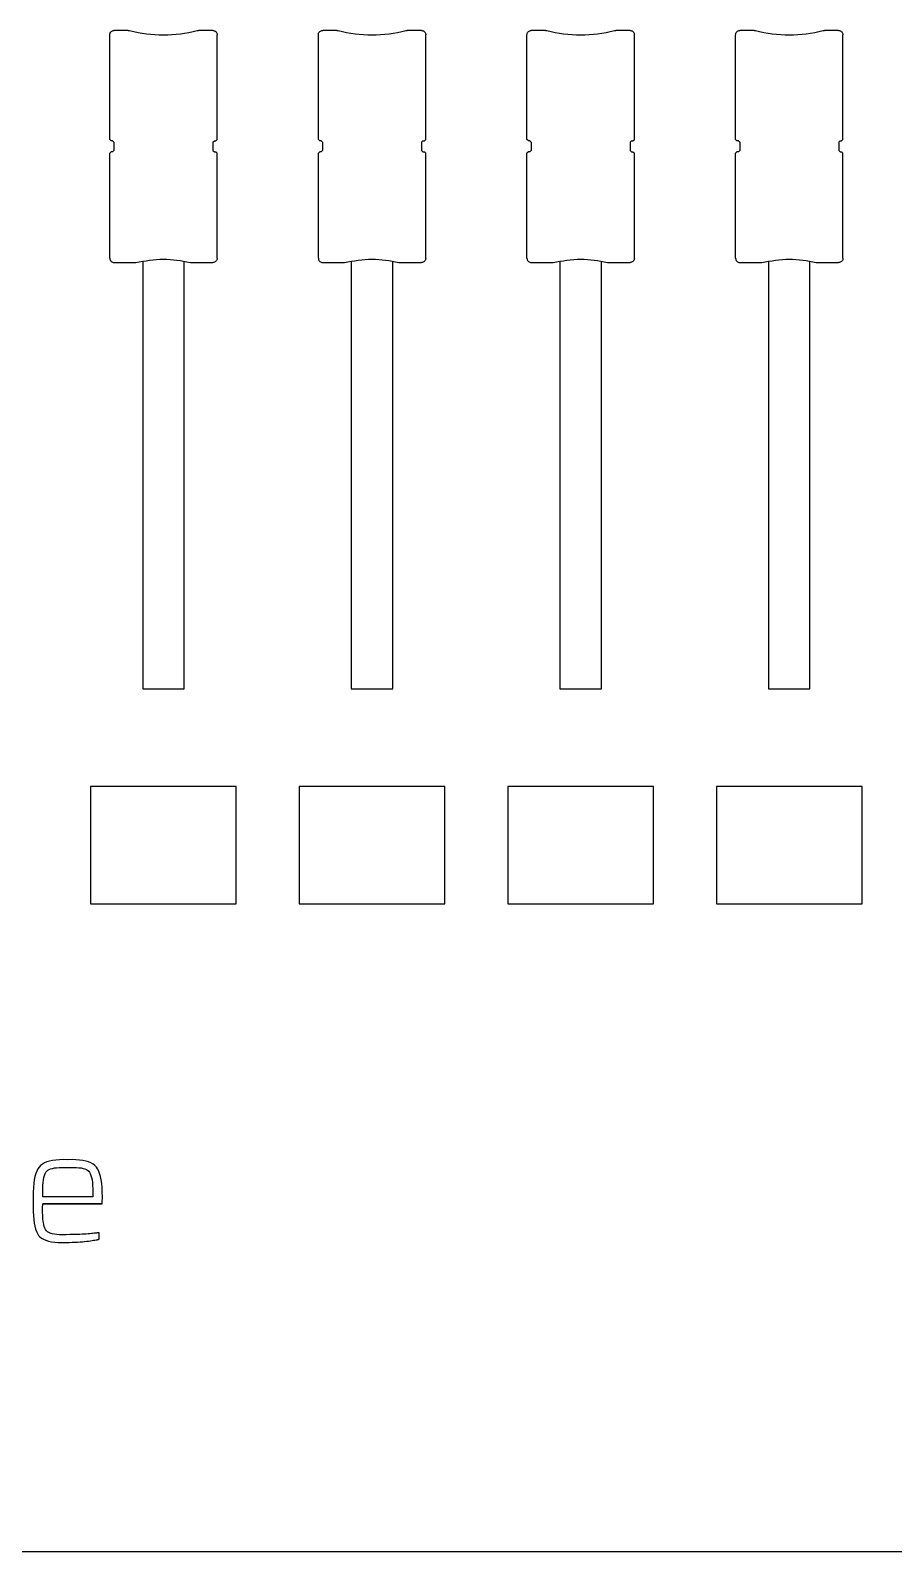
# Model space of a CAD drawing. Extents: x -49 to 275, y -8 to 142.
# Drawn here: x 54.28 to 57.38, y 87.31 to 92.78 of the extents above; entities that cross this region are included whole.
import ezdxf
from ezdxf.enums import TextEntityAlignment as Align

# ---------------------------------------------------------------- set-up
doc = ezdxf.new("R2010")
doc.units = 0
doc.header["$LTSCALE"] = 0.5
doc.header["$MEASUREMENT"] = 0
doc.layers.get('0').update_dxf_attribs({"linetype": 'CONTINUOUS'})
doc.layers.add('RISER', color=7, linetype='CONTINUOUS')
doc.styles.add('ARIAL', font='arial.ttf')

# ---------------------------------------------------------------- blocks, each defined once
blk = doc.blocks.new('*U32')
at = {"layer": 'RISER'}
for p, q in [((-8.506, -0.4239), (-8.506, -0.0478)), ((-8.4394, -0.0323), (-8.4904, -0.0323)), ((-8.4394, -0.0323), (-8.4345, -0.033)), ((-8.1915, -0.033), (-8.1865, -0.0323)), ((-8.1356, -0.0323), (-8.1865, -0.0323)), ((-8.12, -0.4239), (-8.12, -0.0478)), ((-7.756, -0.4239), (-7.756, -0.0478)), ((-7.6894, -0.0323), (-7.7404, -0.0323)), ((-7.6894, -0.0323), (-7.6845, -0.033)), ((-7.4415, -0.033), (-7.4365, -0.0323)), ((-7.3856, -0.0323), (-7.4365, -0.0323)), ((-7.37, -0.4239), (-7.37, -0.0478)), ((-7.006, -0.4239), (-7.006, -0.0478)), ((-6.9394, -0.0323), (-6.9904, -0.0323)), ((-6.9394, -0.0323), (-6.9345, -0.033)), ((-6.6915, -0.033), (-6.6865, -0.0323)), ((-6.6356, -0.0323), (-6.6865, -0.0323)), ((-6.62, -0.4239), (-6.62, -0.0478)), ((-6.256, -0.4239), (-6.256, -0.0478)), ((-6.1894, -0.0323), (-6.2404, -0.0323)), ((-6.1894, -0.0323), (-6.1845, -0.033)), ((-5.9415, -0.033), (-5.9365, -0.0323)), ((-5.8856, -0.0323), (-5.9365, -0.0323)), ((-5.87, -0.4239), (-5.87, -0.0478)), ((-8.501, -0.4289), (-8.506, -0.4239)), ((-8.496, -0.4289), (-8.501, -0.4289)), ((-8.491, -0.4338), (-8.496, -0.4289)), ((-8.491, -0.4338), (-8.491, -0.4636)), ((-8.135, -0.4338), (-8.13, -0.4289)), ((-8.135, -0.4338), (-8.135, -0.4636)), ((-8.13, -0.4289), (-8.125, -0.4289)), ((-8.125, -0.4289), (-8.12, -0.4239)), ((-7.751, -0.4289), (-7.756, -0.4239)), ((-7.746, -0.4289), (-7.751, -0.4289)), ((-7.741, -0.4338), (-7.746, -0.4289)), ((-7.741, -0.4338), (-7.741, -0.4636)), ((-7.385, -0.4338), (-7.38, -0.4289)), ((-7.385, -0.4338), (-7.385, -0.4636)), ((-7.38, -0.4289), (-7.375, -0.4289)), ((-7.375, -0.4289), (-7.37, -0.4239)), ((-7.001, -0.4289), (-7.006, -0.4239)), ((-6.996, -0.4289), (-7.001, -0.4289)), ((-6.991, -0.4338), (-6.996, -0.4289)), ((-6.991, -0.4338), (-6.991, -0.4636)), ((-6.635, -0.4338), (-6.63, -0.4289)), ((-6.635, -0.4338), (-6.635, -0.4636)), ((-6.63, -0.4289), (-6.625, -0.4289)), ((-6.625, -0.4289), (-6.62, -0.4239)), ((-6.251, -0.4289), (-6.256, -0.4239)), ((-6.246, -0.4289), (-6.251, -0.4289)), ((-6.241, -0.4338), (-6.246, -0.4289)), ((-6.241, -0.4338), (-6.241, -0.4636)), ((-5.885, -0.4338), (-5.88, -0.4289)), ((-5.885, -0.4338), (-5.885, -0.4636)), ((-5.88, -0.4289), (-5.875, -0.4289)), ((-5.875, -0.4289), (-5.87, -0.4239)), ((-8.501, -0.4686), (-8.506, -0.4735)), ((-8.506, -0.8513), (-8.506, -0.4735)), ((-8.496, -0.4686), (-8.501, -0.4686)), ((-8.491, -0.4636), (-8.496, -0.4686)), ((-8.135, -0.4636), (-8.13, -0.4686)), ((-8.13, -0.4686), (-8.125, -0.4686)), ((-8.125, -0.4686), (-8.12, -0.4735)), ((-8.12, -0.8513), (-8.12, -0.4735)), ((-7.751, -0.4686), (-7.756, -0.4735)), ((-7.756, -0.8513), (-7.756, -0.4735)), ((-7.746, -0.4686), (-7.751, -0.4686)), ((-7.741, -0.4636), (-7.746, -0.4686)), ((-7.385, -0.4636), (-7.38, -0.4686)), ((-7.38, -0.4686), (-7.375, -0.4686)), ((-7.375, -0.4686), (-7.37, -0.4735)), ((-7.37, -0.8513), (-7.37, -0.4735)), ((-7.001, -0.4686), (-7.006, -0.4735)), ((-7.006, -0.8513), (-7.006, -0.4735)), ((-6.996, -0.4686), (-7.001, -0.4686)), ((-6.991, -0.4636), (-6.996, -0.4686)), ((-6.635, -0.4636), (-6.63, -0.4686)), ((-6.63, -0.4686), (-6.625, -0.4686)), ((-6.625, -0.4686), (-6.62, -0.4735)), ((-6.62, -0.8513), (-6.62, -0.4735)), ((-6.251, -0.4686), (-6.256, -0.4735)), ((-6.256, -0.8513), (-6.256, -0.4735)), ((-6.246, -0.4686), (-6.251, -0.4686)), ((-6.241, -0.4636), (-6.246, -0.4686)), ((-5.885, -0.4636), (-5.88, -0.4686)), ((-5.88, -0.4686), (-5.875, -0.4686)), ((-5.875, -0.4686), (-5.87, -0.4735)), ((-5.87, -0.8513), (-5.87, -0.4735)), ((-8.4904, -0.8667), (-8.4283, -0.8667)), ((-8.4283, -0.8667), (-8.4121, -0.8665)), ((-8.3875, -0.8634), (-8.3875, -2.3988)), ((-8.2385, -2.3988), (-8.2385, -0.8634)), ((-8.2162, -0.8662), (-8.1949, -0.8667)), ((-8.1949, -0.8667), (-8.1356, -0.8667)), ((-7.7404, -0.8667), (-7.6783, -0.8667)), ((-7.6783, -0.8667), (-7.6621, -0.8665)), ((-7.6375, -0.8634), (-7.6375, -2.3988)), ((-7.4885, -2.3988), (-7.4885, -0.8634)), ((-7.4662, -0.8662), (-7.4449, -0.8667)), ((-7.4449, -0.8667), (-7.3856, -0.8667)), ((-6.9904, -0.8667), (-6.9283, -0.8667)), ((-6.9283, -0.8667), (-6.9121, -0.8665)), ((-6.8875, -0.8634), (-6.8875, -2.3988)), ((-6.7385, -2.3988), (-6.7385, -0.8634)), ((-6.7162, -0.8662), (-6.6949, -0.8667)), ((-6.6949, -0.8667), (-6.6356, -0.8667)), ((-6.2404, -0.8667), (-6.1783, -0.8667)), ((-6.1783, -0.8667), (-6.1621, -0.8665)), ((-6.1375, -0.8634), (-6.1375, -2.3988)), ((-5.9885, -2.3988), (-5.9885, -0.8634)), ((-5.9662, -0.8662), (-5.9449, -0.8667)), ((-5.9449, -0.8667), (-5.8856, -0.8667)), ((-8.3875, -2.3988), (-8.2385, -2.3988)), ((-7.6375, -2.3988), (-7.4885, -2.3988)), ((-6.8875, -2.3988), (-6.7385, -2.3988)), ((-6.1375, -2.3988), (-5.9885, -2.3988)), ((-8.051, -2.7501), (-8.575, -2.7501)), ((-8.575, -2.7501), (-8.575, -3.171)), ((-8.051, -3.171), (-8.051, -2.7501)), ((-7.301, -2.7501), (-7.825, -2.7501)), ((-7.825, -2.7501), (-7.825, -3.171)), ((-7.301, -3.171), (-7.301, -2.7501)), ((-6.551, -2.7501), (-7.075, -2.7501)), ((-7.075, -2.7501), (-7.075, -3.171)), ((-6.551, -3.171), (-6.551, -2.7501)), ((-5.801, -2.7501), (-6.325, -2.7501)), ((-6.325, -2.7501), (-6.325, -3.171)), ((-5.801, -3.171), (-5.801, -2.7501)), ((-8.575, -3.171), (-8.051, -3.171)), ((-7.825, -3.171), (-7.301, -3.171)), ((-7.075, -3.171), (-6.551, -3.171)), ((-6.325, -3.171), (-5.801, -3.171)), ((-11.941, -5.4991), (11.941, -5.4991))]:
    blk.add_line(p, q, dxfattribs=at)
for points in [[(-8.5542, -4.1171), (-8.5542, -4.1171), (-8.5596, -4.1116), (-8.566, -4.1067), (-8.5735, -4.1025), (-8.5821, -4.0989), (-8.5918, -4.0959), (-8.6026, -4.0936), (-8.6145, -4.092), (-8.6275, -4.091), (-8.6416, -4.0906), (-8.6567, -4.0909), (-8.6567, -4.0909), (-8.6721, -4.0906), (-8.6863, -4.091), (-8.6994, -4.092), (-8.7114, -4.0936), (-8.7222, -4.0959), (-8.732, -4.0989), (-8.7407, -4.1025), (-8.7482, -4.1067), (-8.7546, -4.1116), (-8.76, -4.1171), (-8.76, -4.1171), (-8.7645, -4.1236), (-8.7684, -4.1314), (-8.7719, -4.1407), (-8.7748, -4.1512), (-8.7772, -4.1631), (-8.7791, -4.1764), (-8.7804, -4.191), (-8.7813, -4.2069), (-8.7816, -4.2242), (-8.7813, -4.2429), (-8.7813, -4.2429), (-8.7816, -4.2606), (-8.7814, -4.277), (-8.7807, -4.2922), (-8.7795, -4.3061), (-8.7778, -4.3187), (-8.7756, -4.33), (-8.7729, -4.3401), (-8.7698, -4.3489), (-8.7661, -4.3565), (-8.762, -4.3627), (-8.762, -4.3627), (-8.757, -4.368), (-8.751, -4.3727), (-8.7438, -4.3768), (-8.7355, -4.3803), (-8.7261, -4.3831), (-8.7156, -4.3854), (-8.704, -4.387), (-8.6912, -4.388), (-8.6774, -4.3884), (-8.6625, -4.3881), (-8.6625, -4.3881), (-8.6515, -4.3879), (-8.6411, -4.3876), (-8.6312, -4.3873), (-8.6218, -4.3868), (-8.6128, -4.3863), (-8.6044, -4.3857), (-8.5964, -4.3849), (-8.5889, -4.3841), (-8.5819, -4.3832), (-8.5754, -4.3823), (-8.5754, -4.3823), (-8.5695, -4.3813), (-8.5641, -4.3804), (-8.5594, -4.3796), (-8.5553, -4.3789), (-8.5518, -4.3783), (-8.549, -4.3777), (-8.5467, -4.3773), (-8.5451, -4.3769), (-8.544, -4.3766), (-8.5436, -4.3764), (-8.5436, -4.3527), (-8.5436, -4.3527), (-8.544, -4.3528), (-8.5449, -4.353), (-8.5464, -4.3533), (-8.5484, -4.3535), (-8.551, -4.3539), (-8.5541, -4.3543), (-8.5578, -4.3547), (-8.562, -4.3552), (-8.5668, -4.3558), (-8.5721, -4.3564), (-8.5721, -4.3564), (-8.578, -4.357), (-8.5842, -4.3576), (-8.5909, -4.3581), (-8.598, -4.3585), (-8.6056, -4.3589), (-8.6136, -4.3593), (-8.622, -4.3595), (-8.6309, -4.3598), (-8.6402, -4.3599), (-8.6499, -4.3601), (-8.6499, -4.3601), (-8.663, -4.3605), (-8.6751, -4.3606), (-8.6861, -4.3603), (-8.6961, -4.3595), (-8.705, -4.3583), (-8.7129, -4.3567), (-8.7198, -4.3547), (-8.7255, -4.3523), (-8.7303, -4.3495), (-8.734, -4.3462), (-8.734, -4.3462), (-8.7369, -4.3422), (-8.7395, -4.3368), (-8.7418, -4.3303), (-8.7436, -4.3225), (-8.7451, -4.3134), (-8.7462, -4.3031), (-8.747, -4.2915), (-8.7473, -4.2788), (-8.7473, -4.2647), (-8.7469, -4.2494), (-8.5327, -4.2494), (-8.5327, -4.2429), (-8.5327, -4.2429), (-8.5325, -4.2242), (-8.5328, -4.2069), (-8.5337, -4.191), (-8.535, -4.1764), (-8.5369, -4.1631), (-8.5393, -4.1512), (-8.5423, -4.1407), (-8.5457, -4.1314), (-8.5497, -4.1236), (-8.5542, -4.1171), (-8.5542, -4.1171)], [(-8.5671, -4.2237), (-8.7469, -4.2237), (-8.7469, -4.2237), (-8.7471, -4.2093), (-8.747, -4.196), (-8.7464, -4.1838), (-8.7455, -4.1729), (-8.7443, -4.1631), (-8.7426, -4.1545), (-8.7406, -4.1471), (-8.7382, -4.1409), (-8.7354, -4.1359), (-8.7322, -4.132), (-8.7322, -4.132), (-8.7285, -4.1289), (-8.7239, -4.1262), (-8.7185, -4.1239), (-8.7122, -4.122), (-8.705, -4.1205), (-8.6971, -4.1194), (-8.6883, -4.1187), (-8.6786, -4.1184), (-8.6681, -4.1184), (-8.6567, -4.1189), (-8.6567, -4.1189), (-8.6455, -4.1184), (-8.635, -4.1184), (-8.6255, -4.1187), (-8.6167, -4.1194), (-8.6088, -4.1205), (-8.6017, -4.122), (-8.5955, -4.1239), (-8.59, -4.1262), (-8.5855, -4.1289), (-8.5817, -4.132), (-8.5817, -4.132), (-8.5786, -4.1359), (-8.5759, -4.1409), (-8.5735, -4.1471), (-8.5714, -4.1545), (-8.5698, -4.1631), (-8.5685, -4.1729), (-8.5676, -4.1838), (-8.5671, -4.196), (-8.5669, -4.2093), (-8.5671, -4.2237)], [(-8.5327, -4.2494), (-8.7469, -4.2494), (-8.5327, -4.2494)]]:
    blk.add_lwpolyline(points, dxfattribs=at)
for centre in [(-8.313, 0.4557), (-7.563, 0.4557), (-6.813, 0.4557), (-6.063, 0.4557)]:
    blk.add_arc(centre, 0.5036, 256.0343, 283.9657, dxfattribs=at)
for points, knots in [([(-8.506, -0.0478), (-8.5058, -0.0461), (-8.5055, -0.0426), (-8.5028, -0.038), (-8.4988, -0.0345), (-8.4944, -0.0326), (-8.4915, -0.0324), (-8.4904, -0.0323)], [0, 0, 0, 0, 0.214856, 0.429664, 0.644194, 0.85861, 1, 1, 1, 1]), ([(-8.1356, -0.0323), (-8.1338, -0.0325), (-8.1303, -0.0329), (-8.1257, -0.0355), (-8.1221, -0.0395), (-8.1203, -0.0438), (-8.1201, -0.0467), (-8.12, -0.0478)], [0, 0, 0, 0, 0.214811, 0.429658, 0.644213, 0.858624, 1, 1, 1, 1]), ([(-7.756, -0.0478), (-7.7558, -0.0461), (-7.7555, -0.0426), (-7.7528, -0.038), (-7.7488, -0.0345), (-7.7444, -0.0326), (-7.7415, -0.0324), (-7.7404, -0.0323)], [0, 0, 0, 0, 0.214856, 0.429664, 0.644194, 0.85861, 1, 1, 1, 1]), ([(-7.3856, -0.0323), (-7.3838, -0.0325), (-7.3803, -0.0329), (-7.3757, -0.0355), (-7.3721, -0.0395), (-7.3703, -0.0438), (-7.3701, -0.0467), (-7.37, -0.0478)], [0, 0, 0, 0, 0.214811, 0.429658, 0.644213, 0.858624, 1, 1, 1, 1]), ([(-7.006, -0.0478), (-7.0058, -0.0461), (-7.0055, -0.0426), (-7.0028, -0.038), (-6.9988, -0.0345), (-6.9944, -0.0326), (-6.9915, -0.0324), (-6.9904, -0.0323)], [0, 0, 0, 0, 0.214856, 0.429664, 0.644194, 0.85861, 1, 1, 1, 1]), ([(-6.6356, -0.0323), (-6.6338, -0.0325), (-6.6303, -0.0329), (-6.6257, -0.0355), (-6.6221, -0.0395), (-6.6203, -0.0438), (-6.6201, -0.0467), (-6.62, -0.0478)], [0, 0, 0, 0, 0.214811, 0.429658, 0.644213, 0.858624, 1, 1, 1, 1]), ([(-6.256, -0.0478), (-6.2558, -0.0461), (-6.2555, -0.0426), (-6.2528, -0.038), (-6.2488, -0.0345), (-6.2444, -0.0326), (-6.2415, -0.0324), (-6.2404, -0.0323)], [0, 0, 0, 0, 0.214856, 0.429664, 0.644194, 0.85861, 1, 1, 1, 1]), ([(-5.8856, -0.0323), (-5.8838, -0.0325), (-5.8803, -0.0329), (-5.8757, -0.0355), (-5.8721, -0.0395), (-5.8703, -0.0438), (-5.8701, -0.0467), (-5.87, -0.0478)], [0, 0, 0, 0, 0.214811, 0.429658, 0.644213, 0.858624, 1, 1, 1, 1]), ([(-8.506, -0.8513), (-8.5058, -0.853), (-8.5055, -0.8565), (-8.5028, -0.8611), (-8.4988, -0.8646), (-8.4944, -0.8665), (-8.4915, -0.8667), (-8.4904, -0.8667)], [0, 0, 0, 0, 0.214856, 0.429664, 0.644194, 0.85861, 1, 1, 1, 1]), ([(-8.4121, -0.8665), (-8.3791, -0.8603), (-8.3138, -0.848), (-8.2485, -0.8602), (-8.2162, -0.8662)], [0, 0, 0, 0, 0.505891, 1, 1, 1, 1]), ([(-8.12, -0.8513), (-8.1202, -0.853), (-8.1205, -0.8565), (-8.1232, -0.8611), (-8.1272, -0.8646), (-8.1315, -0.8665), (-8.1344, -0.8667), (-8.1356, -0.8667)], [0, 0, 0, 0, 0.214856, 0.429664, 0.644194, 0.85861, 1, 1, 1, 1]), ([(-7.756, -0.8513), (-7.7558, -0.853), (-7.7555, -0.8565), (-7.7528, -0.8611), (-7.7488, -0.8646), (-7.7444, -0.8665), (-7.7415, -0.8667), (-7.7404, -0.8667)], [0, 0, 0, 0, 0.214856, 0.429664, 0.644194, 0.85861, 1, 1, 1, 1]), ([(-7.6621, -0.8665), (-7.6291, -0.8603), (-7.5638, -0.848), (-7.4985, -0.8602), (-7.4662, -0.8662)], [0, 0, 0, 0, 0.505891, 1, 1, 1, 1]), ([(-7.37, -0.8513), (-7.3702, -0.853), (-7.3705, -0.8565), (-7.3732, -0.8611), (-7.3772, -0.8646), (-7.3815, -0.8665), (-7.3844, -0.8667), (-7.3856, -0.8667)], [0, 0, 0, 0, 0.214856, 0.429664, 0.644194, 0.85861, 1, 1, 1, 1]), ([(-7.006, -0.8513), (-7.0058, -0.853), (-7.0055, -0.8565), (-7.0028, -0.8611), (-6.9988, -0.8646), (-6.9944, -0.8665), (-6.9915, -0.8667), (-6.9904, -0.8667)], [0, 0, 0, 0, 0.214856, 0.429664, 0.644194, 0.85861, 1, 1, 1, 1]), ([(-6.9121, -0.8665), (-6.8791, -0.8603), (-6.8138, -0.848), (-6.7485, -0.8602), (-6.7162, -0.8662)], [0, 0, 0, 0, 0.505891, 1, 1, 1, 1]), ([(-6.62, -0.8513), (-6.6202, -0.853), (-6.6205, -0.8565), (-6.6232, -0.8611), (-6.6272, -0.8646), (-6.6315, -0.8665), (-6.6344, -0.8667), (-6.6356, -0.8667)], [0, 0, 0, 0, 0.214856, 0.429664, 0.644194, 0.85861, 1, 1, 1, 1]), ([(-6.256, -0.8513), (-6.2558, -0.853), (-6.2555, -0.8565), (-6.2528, -0.8611), (-6.2488, -0.8646), (-6.2444, -0.8665), (-6.2415, -0.8667), (-6.2404, -0.8667)], [0, 0, 0, 0, 0.214856, 0.429664, 0.644194, 0.85861, 1, 1, 1, 1]), ([(-6.1621, -0.8665), (-6.1291, -0.8603), (-6.0638, -0.848), (-5.9985, -0.8602), (-5.9662, -0.8662)], [0, 0, 0, 0, 0.505891, 1, 1, 1, 1]), ([(-5.87, -0.8513), (-5.8702, -0.853), (-5.8705, -0.8565), (-5.8732, -0.8611), (-5.8772, -0.8646), (-5.8815, -0.8665), (-5.8844, -0.8667), (-5.8856, -0.8667)], [0, 0, 0, 0, 0.214856, 0.429664, 0.644194, 0.85861, 1, 1, 1, 1])]:
    blk.add_open_spline(points, degree=3, knots=knots, dxfattribs=at)
at = {"layer": 'RISER', "color": 1, "style": 'ARIAL'}
blk.add_attdef('STATIONID', text='', height=0.6875, dxfattribs=at).set_placement((0, 6.9429), align=Align.CENTER)
blk.add_attdef('DRAWINGREF', text='', height=0.6875, dxfattribs=at).set_placement((0, -6.1428), align=Align.TOP_CENTER)

msp = doc.modelspace()

# ---------------------------------------------------------------- block references
msp.add_blockref('*U32', (63.0718, 92.8083))

doc.saveas('drawing.dxf')
